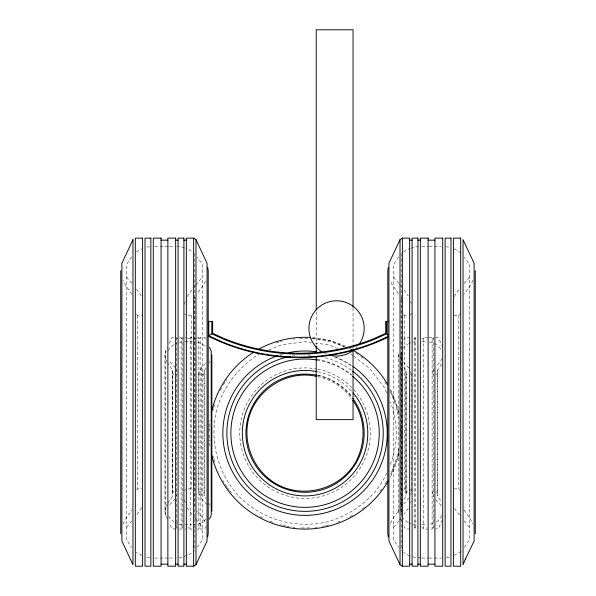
<?xml version="1.0" encoding="UTF-8"?>
<svg xmlns="http://www.w3.org/2000/svg" width="596" height="596" viewBox="0 0 596 596"><rect width="100%" height="100%" fill="white"/><g stroke="black" fill="none" stroke-linecap="round" stroke-linejoin="round"><path stroke-width="0.45" stroke-dasharray="2.98 2.23" d="M209.397 431.348L210.12 425.827M398.53 451.567L397.681 458.004L390.231 475.995M167.401 519.116L165.584 515.384L164.958 511.368L164.958 355L165.584 350.984L167.401 347.252M164.958 511.368L165.584 507.36L167.036 504.365M172.773 492.579L172.773 373.789M167.923 502.882L172.08 496.975L172.773 494.762L172.773 371.606L172.08 369.393L167.923 363.486M205.776 367.918L204.033 371.606L204.033 494.762L205.776 498.45M204.033 373.789L203.072 374.862L200.129 374.899L198.826 373.789L201.262 367.911L207.155 361.638M198.87 374.079L198.826 492.579L201.262 498.457L207.155 504.723M398.523 513.119L398.523 353.249M400.855 355L401.391 351.558L401.391 514.81L400.855 511.368L400.855 355L401.391 358.434M398.255 511.368L398.627 508.962M400.855 511.368L401.391 507.926M406.07 492.579L406.07 373.789M403.812 499.187L405.369 496.975L406.07 494.762L406.07 371.606L405.369 369.393L403.812 367.173M441.658 364.223L438.023 369.393L437.33 371.606L437.33 494.762L438.023 496.975L441.658 502.145M437.33 373.789L436.026 374.899M194.415 298.745L194.937 297.121L194.937 507.203L194.415 505.579M402.106 503.955L401.063 507.203L401.063 297.121L402.106 300.377M176.639 496.043L177.183 494.606M433.732 369.602L432.115 373.789L433.419 374.899M410.473 494.606L411.277 492.579M184.41 304.131L185.349 301.643M410.651 502.681L411.277 501.02M206.238 525.985L204.689 528.935L200.129 529.084L200.129 337.284L204.689 337.433L206.238 340.383M403.865 340.383L405.414 337.433L409.973 337.284M386.73 472.978C376.165 496.997 353.398 513.849 328.724 521.537C296.927 529.248 264.058 520.435 240.374 497.861C217.801 474.178 208.987 441.308 216.698 409.512C223.619 386.379 238.765 366.637 259.32 353.964M390.246 464.493C398.24 444.907 398.24 421.461 390.246 401.875M169.189 343.43L171.857 337.612L175.902 337.284M400.698 347.252L401.413 345.725M442.344 519.883L438.455 528.525L435.765 529.084M168.489 350.761L169.659 348.355L174.084 344.339M209.405 362.748L210.135 361.25M172.818 492.289L174.077 491.469M198.87 492.289C199.846 490.799 203.482 490.702 204.033 492.579M442.008 358.434L440.444 361.638L435.691 366.734M406.114 492.289L407.373 491.469M441.614 515.607L440.444 518.013L437.963 520.762L434.722 522.871M187.33 296.681L188.463 294.394L191.934 290.043M205.545 281.096L203.653 284.91L197.5 293.53M123.022 523.988L125.287 519.414L131.954 510.079M141.617 507.643L140.485 509.93L136.432 515.011M454.383 296.681L455.515 294.394L459.568 289.321M472.978 280.336L470.713 284.91L464.046 294.245M390.454 523.228L392.347 519.414L398.5 510.794M408.297 508.41L404.066 514.281M131.612 257.062L126.583 264.356L126.583 539.969L131.612 547.262M197.328 547.262L202.357 539.969L202.357 264.356L197.328 257.062M398.672 257.062L393.643 264.356L393.643 539.969L398.672 547.262M464.388 547.262L469.417 539.969L469.417 264.356L464.388 257.062M400.698 503.62L401.734 502.145M194.251 287.145L195.406 285.693M195.987 284.97L202.357 276.991M126.583 527.333L131.798 520.807M464.202 283.517L469.417 276.991M393.643 527.333L398.851 520.807M399.432 520.085L401.749 517.186M169.659 504.723L175.552 498.457M205.911 519.384L201.433 522.871L197.663 524.204M402.956 348.355L405.436 345.606L408.029 343.914M403.574 504.037L408.841 498.457M187.964 315.426L191.204 315.426L192.419 314.412M136.521 489.912L137.743 488.899L142.6 488.899M184.522 490.426L185.736 489.405M410.264 314.919L412.089 313.392M454.212 315.426L458.257 315.426L460.693 313.392M403.581 489.912L404.796 488.899L408.037 488.899M410.629 374.75L411.233 374.079L411.233 492.289L410.629 491.618M136.395 251.959L141.93 248.919M403.455 251.959L407.224 249.53L409.862 248.621M188.776 554.794L194.058 551.397M461.118 551.397L454.07 555.405M268.647 350.105L281.379 344.831L305.055 341.717L311.425 342.551M175.38 343.49L177.645 342.7M177.332 374.75L176.684 374.899M408.67 343.49L410.935 342.7M433.217 523.407L429.336 524.383M410.741 248.316L414.257 247.094L420.97 246.357M187.017 555.405L181.743 557.23L176.707 557.789M179.15 342.164L182.391 341.806M412.439 342.164L416.485 341.717M433.419 491.469L432.115 492.579L433.732 496.766M193.618 524.651L195.235 524.473M147.205 247.094L149.723 246.819M446.277 557.506L448.795 557.23M154.751 246.26L168.638 246.26M169.562 246.26L174.188 246.26M421.812 246.26L428.286 246.26M429.217 246.26L441.249 246.26M136.521 314.412L137.743 315.426L142.6 315.426M403.581 314.412L404.796 315.426L408.037 315.426M179.552 337.284L181.109 337.284L181.109 529.084L179.552 529.084M184.916 337.284L186.585 337.284M191.897 337.284L190.228 337.284L190.228 529.084L191.897 529.084M197.261 337.284L198.826 337.284L198.826 529.084L197.261 529.084M427.69 337.284L423.525 337.284L423.525 529.084L427.69 529.084M428.993 337.284L432.115 337.284L432.115 529.084L428.993 529.084M435.765 337.284L438.455 337.835L442.344 346.485M176.684 338.394L177.988 338.394M181.109 338.394L182.413 338.394M187.494 338.394L190.228 338.394M194.4 338.394L195.697 338.394M198.826 338.394L200.129 338.394M414.406 338.394L415.71 338.394M421.7 338.394L423.525 338.394M432.115 338.394L433.419 338.394M184.931 341.717L191.882 341.717M421.7 341.717L426.907 341.717M187.964 488.899L191.204 488.899L192.419 489.912M454.212 488.899L458.257 488.899L460.693 490.933M184.931 524.651L191.882 524.651M421.7 524.651L426.907 524.651M176.684 527.974L177.988 527.974M181.109 527.974L182.413 527.974M187.494 527.974L190.228 527.974M194.4 527.974L195.697 527.974M198.826 527.974L200.129 527.974M414.406 527.974L415.71 527.974M421.7 527.974L423.525 527.974M432.115 527.974L433.419 527.974M175.902 529.084L171.857 528.756L169.189 522.938M184.916 529.084L186.585 529.084M409.973 529.084L405.414 528.935L403.865 525.985M154.751 558.065L168.638 558.065M169.562 558.065L174.188 558.065M421.812 558.065L428.286 558.065M429.217 558.065L441.249 558.065M446.277 246.819L448.795 247.094M176.707 246.543L181.743 247.094L187.017 248.919M420.97 557.968L414.257 557.23L410.741 556.008M147.205 557.23L149.723 557.506M429.336 341.985L433.217 342.961M193.618 341.717L195.235 341.895M407.373 374.899L406.114 374.079M174.077 374.899L172.818 374.079M436.026 491.469L437.33 492.579M176.684 491.469L177.332 491.618M412.439 524.204L416.485 524.651M179.15 524.204L182.391 524.562M312.408 338.252L329.871 340.554L344.436 346.581M315.068 343.035L328.724 344.831L337.209 348.347M317.474 376.53C331.026 379.466 343.922 387.43 351.714 399.067M454.07 248.919L461.118 252.928M409.862 555.71L407.224 554.794L403.455 552.365M141.93 555.405L136.395 552.365M197.663 342.164L201.433 343.49L205.911 346.976M408.67 522.871L410.935 523.668M175.38 522.871L177.645 523.668M349.576 348.712L353.003 350.135A95.896 95.896 0 0 0 350.582 348.787M188.776 249.53L194.058 252.928M434.722 343.49L437.963 345.606L440.444 348.355L441.614 350.761M408.029 522.454L405.436 520.762L402.956 518.013M174.084 522.029L169.659 518.013L168.489 515.607M350.791 353.964L352.974 355.648M353.704 356.207L369.729 368.507L384.271 387.445L386.73 393.39M410.264 489.405L412.089 490.933M184.522 313.898L185.736 314.919M408.841 367.911L403.574 362.331M435.691 499.627L440.444 504.723L442.008 507.926M175.552 367.911L169.659 361.638M393.643 276.991L398.851 283.517M399.432 284.24L401.749 287.145M404.066 290.043L408.297 295.921M459.568 515.011L455.515 509.93L454.383 507.643M464.202 520.807L469.417 527.333M126.583 276.991L131.798 283.517M136.432 289.321L140.485 294.394L141.617 296.681M191.934 514.281L188.463 509.93L187.33 507.643M194.251 517.186L195.406 518.632M195.987 519.354L202.357 527.333M398.5 293.53L392.347 284.91L390.454 281.096M464.046 510.079L470.713 519.414L472.978 523.988M131.954 294.245L125.287 284.91L123.022 280.336M197.5 510.794L203.653 519.414L205.545 523.228M400.698 362.748L401.734 364.223M167.036 362.003L165.584 359.008L164.958 355M209.405 503.62L210.135 505.11M400.698 519.116L401.413 520.643M411.277 373.789L410.473 371.762M390.231 390.373L397.681 408.364L398.53 414.801M410.651 301.643L411.277 303.304M184.41 500.193L185.349 502.681M176.639 370.325L177.183 371.762M398.255 355L398.627 357.406M209.397 435.02L210.12 440.541M458.257 315.426L458.257 488.899M437.509 370.459L437.509 495.909M433.419 337.284L433.419 529.084M415.71 337.284L415.71 529.084M414.406 337.284L414.406 529.084M405.891 370.459L405.891 495.909M404.796 315.426L404.796 488.899M401.19 253.412L401.19 550.913M353.055 307.99L353.055 345.211M353.055 346.142L353.055 348.928M316.223 311.715L316.223 345.211M204.212 370.459L204.212 495.909M201.262 367.911L201.262 498.457M194.81 253.412L194.81 550.913M191.204 315.426L191.204 488.899M182.413 337.284L182.413 529.084M176.684 337.284L176.684 529.084M172.602 370.459L172.602 495.909M165.584 350.984L165.584 515.384M137.743 315.426L137.743 488.899M357.317 346.634A27.625 27.625 0 0 1 356.08 347.945M353.666 389.628A65.277 65.277 0 0 1 332.099 492.594A65.277 65.277 0 0 1 240.277 441.256A65.277 65.277 0 0 1 316.7 368.954M317.586 369.125A65.277 65.277 0 0 1 353.063 388.957M400.788 427.637A95.896 95.896 0 0 1 400.788 438.731M398.568 454.42A95.896 95.896 0 0 1 390.32 477.076M210.038 446.166A95.896 95.896 0 0 1 209.375 439.662M209.375 426.706A95.896 95.896 0 0 1 210.038 420.202M312.46 337.574A95.896 95.896 0 0 1 345.598 346.276M390.32 389.292A95.896 95.896 0 0 1 398.568 411.948M398.553 448.758A94.794 94.794 0 0 1 390.559 474.096M386.685 481.367A94.794 94.794 0 0 1 384.763 484.481M381.641 489.04A94.794 94.794 0 0 1 379.972 491.253M364.573 506.958A94.794 94.794 0 0 1 362.39 508.664M352.445 515.272A94.794 94.794 0 0 1 347.617 517.879M340.04 521.284A94.794 94.794 0 0 1 337.455 522.267M328.709 524.979A94.794 94.794 0 0 1 326.042 525.62M325.148 525.821A94.794 94.794 0 0 1 322.443 526.365M316.968 527.222A94.794 94.794 0 0 1 315.128 527.438M309.622 527.862A94.794 94.794 0 0 1 301.405 527.907M294.975 527.438A94.794 94.794 0 0 1 293.135 527.222M289.477 526.685A94.794 94.794 0 0 1 286.758 526.193M285.856 526.015A94.794 94.794 0 0 1 283.167 525.419M282.28 525.203A94.794 94.794 0 0 1 280.515 524.748M272.648 522.267A94.794 94.794 0 0 1 270.062 521.284M262.486 517.879A94.794 94.794 0 0 1 257.658 515.272M231.278 492.706A94.794 94.794 0 0 1 229.572 490.523M229.013 489.785A94.794 94.794 0 0 1 227.389 487.535M226.867 486.776A94.794 94.794 0 0 1 222.964 480.577M214.776 462.101A94.794 94.794 0 0 1 213.733 458.592M213.487 457.721A94.794 94.794 0 0 1 213.033 455.955M213.033 410.413A94.794 94.794 0 0 1 213.487 408.647M213.733 407.768A94.794 94.794 0 0 1 214.776 404.267M220.356 390.618A94.794 94.794 0 0 1 221.63 388.175M223.418 385.001A94.794 94.794 0 0 1 226.867 379.585M276.134 342.909A94.794 94.794 0 0 1 279.643 341.858M280.515 341.62A94.794 94.794 0 0 1 282.28 341.165M293.135 339.146A94.794 94.794 0 0 1 294.975 338.93M299.565 338.55A94.794 94.794 0 0 1 311.455 338.61M312.371 338.677A94.794 94.794 0 0 1 344.294 346.894M355.574 352.981A94.794 94.794 0 0 1 360.155 356.058M360.908 356.594A94.794 94.794 0 0 1 363.12 358.263M384.763 381.887A94.794 94.794 0 0 1 386.685 385.001M390.559 392.272A94.794 94.794 0 0 1 398.553 417.61M279.502 355.06A82.196 82.196 0 0 1 281.208 354.523M324.604 353.346A82.196 82.196 0 0 1 326.325 353.786M335.675 356.9A82.196 82.196 0 0 1 351.446 365.333M280.381 355.38A81.622 81.622 0 0 1 283.04 354.583M334.118 356.907A81.622 81.622 0 0 1 351.342 365.959M292.07 356.08A78.188 78.188 0 0 1 297.635 355.35M307.819 355.045A78.188 78.188 0 0 1 312.468 355.35M325.289 357.66A78.188 78.188 0 0 1 351.901 370.593M317.035 359.984A74.172 74.172 0 0 1 351.305 375.197M317.757 371.762A62.722 62.722 0 0 1 351.893 391.468M317.713 375.45A59.108 59.108 0 0 1 351.662 396.839M317.772 375.167A59.391 59.391 0 0 1 351.893 396.66M317.124 359.418A74.746 74.746 0 0 1 351.662 374.75"/><path stroke-width="0.89" d="M207.706 536.869L208.213 533.651L208.213 270.673L207.706 267.455M388.294 267.455L387.787 270.673L387.787 533.651L388.294 536.869M195.98 564.695L207.058 541.026L207.058 263.305L195.98 239.629L193.633 238.124L186.339 238.124L186.339 566.2L193.633 566.2L195.98 564.695L195.98 239.629M400.02 239.629L388.942 263.305L388.942 541.026L400.02 564.695L402.367 566.2L409.661 566.2L409.661 238.124L402.367 238.124L400.02 239.629L400.02 564.695M209.405 519.116L211.23 515.384L211.23 350.984L209.405 347.252M208.213 321.423L212.645 321.423L212.645 333.313L208.213 336.166A203.206 203.206 0 0 0 388.45 336.986M388.011 334.818L385.679 333.313L374.124 338.55A198.773 198.773 0 0 1 224.193 338.55L212.645 333.313M387.892 336.539L375.577 342.119A202.633 202.633 0 0 1 222.74 342.119L208.786 335.801L208.786 321.423M161.069 240.158L167.871 240.158M175.649 240.158L178.077 240.158M183.911 240.158L186.339 240.158M409.661 240.158L412.089 240.158M417.923 240.158L420.351 240.158M428.129 240.158L434.931 240.158M388.011 321.423L385.679 321.423L385.679 333.313M161.069 564.166L167.871 564.166M175.649 564.166L178.077 564.166M183.911 564.166L186.339 564.166M409.661 564.166L412.089 564.166M417.923 564.166L420.351 564.166M428.129 564.166L434.931 564.166M316.588 376.419C287.451 369.55 256.347 389.426 248.755 418.101C242.222 443.022 253.665 470.654 275.911 483.661C302.828 499.426 340.1 489.443 355.529 462.325C366.019 443.29 365.87 418.213 352.802 400.49M475.273 270.673L475.273 533.651M402.367 238.124L402.367 566.2M386.499 321.423L386.499 333.842L374.43 339.31A199.6 199.6 0 0 1 223.887 339.31L211.818 333.842L211.818 321.423M353.055 307.059L353.055 29.8L316.223 29.8L316.223 309.853M353.055 349.859L353.055 419.644L316.223 419.644L316.223 356.378M316.223 346.142L316.223 352.653M211.848 355L211.848 511.368M193.633 238.124L193.633 566.2M120.727 270.673L120.727 533.651M321.967 351.878A27.625 27.625 0 0 1 313.407 313.317A27.625 27.625 0 0 1 352.139 305.606A27.625 27.625 0 0 1 359.008 344.503M354.076 349.763A27.625 27.625 0 0 1 329.394 355.097M352.765 398.299A59.108 59.108 0 0 1 325.543 488.623A59.108 59.108 0 0 1 246.118 437.717A59.108 59.108 0 0 1 316.826 375.264M353.093 392.853A62.722 62.722 0 0 1 329.618 490.895A62.722 62.722 0 0 1 242.684 439.855A62.722 62.722 0 0 1 316.856 371.584M352.743 376.374A74.172 74.172 0 0 1 342.395 497.273A74.172 74.172 0 0 1 232.112 446.657A74.172 74.172 0 0 1 317.035 359.984M352.646 371.152A78.188 78.188 0 0 1 353.875 494.248A78.188 78.188 0 0 1 234.072 465.96A78.188 78.188 0 0 1 290.237 356.415M352.921 366.361A82.196 82.196 0 0 1 360.803 493.577A82.196 82.196 0 0 1 234.623 475.563A82.196 82.196 0 0 1 277.803 355.633M288.993 352.571A82.196 82.196 0 0 1 316.677 351.811M388.1 481.136A95.896 95.896 0 0 1 211.334 453.511M211.334 412.857A95.896 95.896 0 0 1 253.941 352.042M258.709 349.226A95.896 95.896 0 0 1 310.598 337.448M353.003 350.135A95.896 95.896 0 0 1 387.638 384.442M132.96 239.629L121.889 263.305L121.889 541.026L132.96 564.695L132.96 239.629M465.387 559.115L463.04 564.695L463.04 239.629L474.111 263.305L474.111 541.026L465.387 559.115M142.6 238.124L135.307 238.124L135.307 566.2L142.6 566.2L142.6 238.124M150.863 238.124L145.029 238.124L145.029 566.2L150.863 566.2L150.863 238.124M161.069 238.124L153.291 238.124L153.291 566.2L161.069 566.2L161.069 238.124M175.649 238.124L167.871 238.124L167.871 566.2L175.649 566.2L175.649 238.124M183.911 238.124L178.077 238.124L178.077 566.2L183.911 566.2L183.911 238.124M417.923 238.124L412.089 238.124L412.089 566.2L417.923 566.2L417.923 238.124M428.129 238.124L420.351 238.124L420.351 566.2L428.129 566.2L428.129 238.124M442.709 238.124L434.931 238.124L434.931 566.2L442.709 566.2L442.709 238.124M450.971 238.124L445.137 238.124L445.137 566.2L450.971 566.2L450.971 238.124M460.693 238.124L453.4 238.124L453.4 566.2L460.693 566.2L460.693 238.124"/></g></svg>
